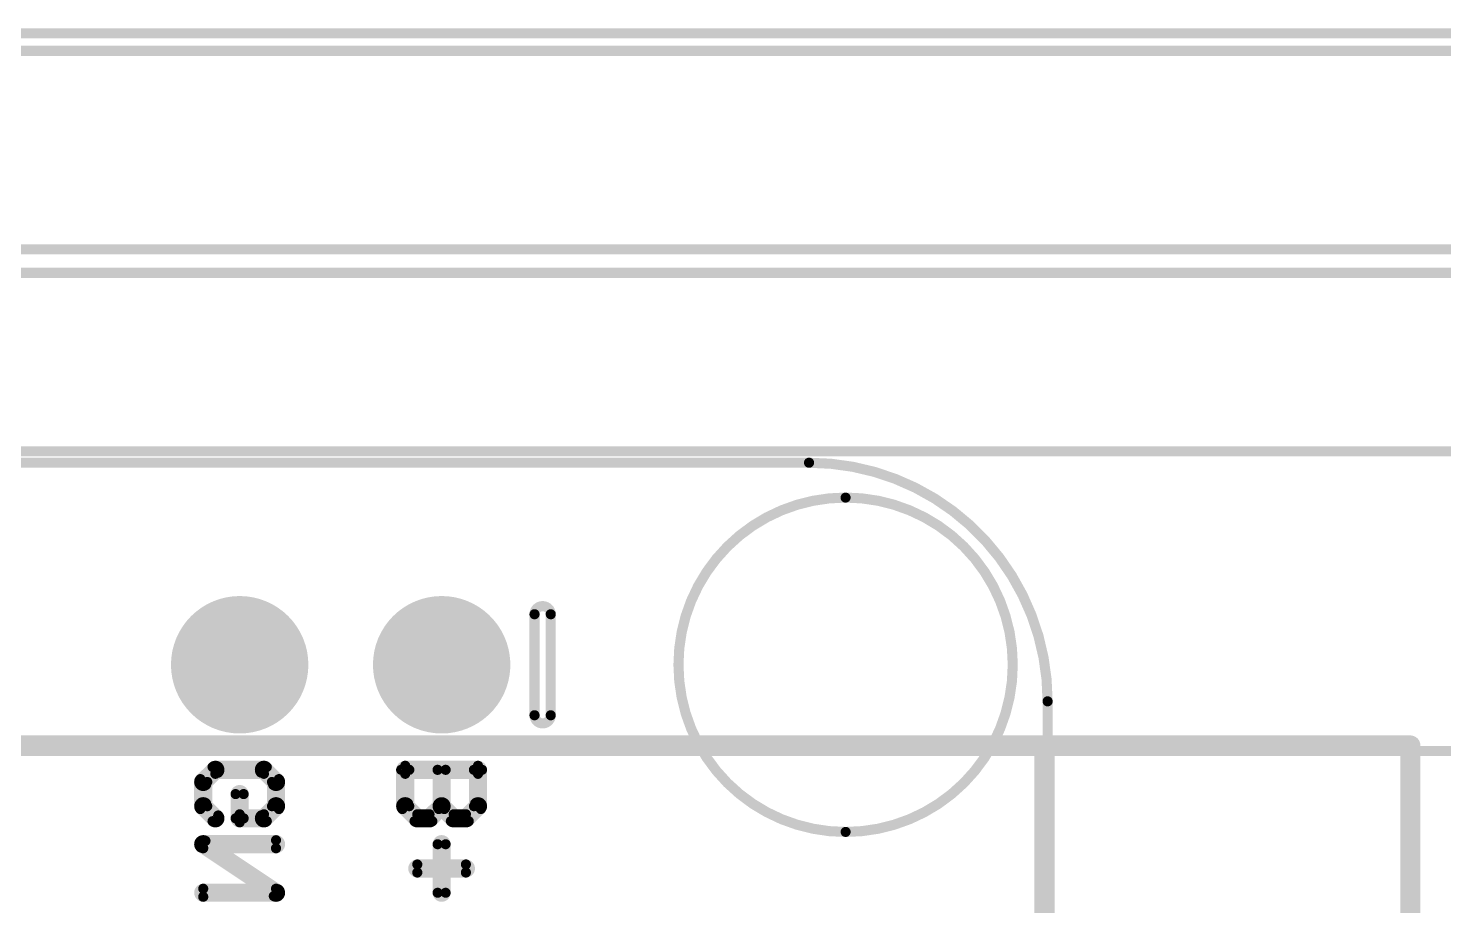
# Model space of a CAD drawing. Header units: millimetres. Extents: x 14 to 185, y 20 to 238.
# Drawn here: x 46.11 to 63.91, y 113.56 to 124.59 of the extents above; entities that cross this region are included whole.
import ezdxf

# ---------------------------------------------------------------- set-up
doc = ezdxf.new("R2010")
doc.units = ezdxf.units.MM
for name, color, linetype in [('BottomLayer', 5, 'Continuous'), ('BottomOverlay', 54, 'Continuous'), ('BottomSolder', 6, 'Continuous'), ('Mechanical1', 6, 'Continuous'), ('Mechanical9', 56, 'Continuous'), ('MultiLayer', 9, 'Continuous'), ('PadHoleLayer', 156, 'Continuous'), ('TopLayer', 1, 'Continuous'), ('TopOverlay', 2, 'Continuous'), ('TopSolder', 216, 'Continuous')]:
    doc.layers.add(name, color=color, linetype=linetype)

# ---------------------------------------------------------------- blocks, each defined once
blk = doc.blocks.new('ACROBOTIC_DIS_00003_3')
at = {"layer": 'TopOverlay', "const_width": 0.254}
for points in [[(17.594, 1.64), (-9.906, 1.64)], [(-9.906, -26.06), (-9.906, 1.64)], [(17.594, -2.96), (-9.906, -2.96)]]:
    blk.add_lwpolyline(points, dxfattribs=at)
at = {"layer": 'TopOverlay', "const_width": 0.127}
for points in [[(-9.97, 1.64, 1), (-9.842, 1.64, 1)], [(-9.97, 1.64, 1), (-9.842, 1.64, 1)], [(-9.97, -2.96, 1), (-9.842, -2.96, 1)]]:
    blk.add_lwpolyline(points, format="xyb", close=True, dxfattribs=at)
blk = doc.blocks.new('ADAFRUIT_390_B_12')
at = {"layer": 'BottomLayer', "const_width": 0.762}
for points in [[(2.159, -7.62, 1), (2.921, -7.62, 1)], [(2.159, -10.16, 1), (2.921, -10.16, 1)]]:
    blk.add_lwpolyline(points, format="xyb", close=True, dxfattribs=at)
at = {"layer": 'BottomOverlay', "const_width": 0.127}
for points in [[(0, -3, -0.414214), (3, 0)], [(1.905, -6.452, -1), (1.905, -6.248)], [(3.175, -6.248, -1), (3.175, -6.452)], [(3.861, -7.214, -1), (3.861, -7.112)], [(3.81, -7.163, -1), (3.912, -7.163)], [(4.283, -7.199, -1), (4.354, -7.127)], [(4.318, -7.112, -1), (4.318, -7.214)], [(4.42, -7.315, -1), (4.522, -7.315)], [(4.507, -7.279, -1), (4.435, -7.351)], [(5.051, -7.315, -1), (5.152, -7.315)], [(4.522, -7.468, -1), (4.42, -7.468)], [(4.435, -7.432, -1), (4.507, -7.504)], [(3.861, -7.671, -1), (3.861, -7.57)], [(4.283, -7.656, -1), (4.354, -7.585)], [(4.354, -7.656, -1), (4.283, -7.585)], [(4.318, -7.57, -1), (4.318, -7.671)], [(4.796, -7.671, -1), (4.796, -7.57)], [(5.406, -7.57, -1), (5.406, -7.671)], [(4.42, -7.773, -1), (4.522, -7.773)], [(4.507, -7.737, -1), (4.435, -7.809)], [(4.435, -7.89, -1), (4.507, -7.961)], [(3.861, -8.129, -1), (3.861, -8.027)], [(4.354, -8.114, -1), (4.283, -8.042)], [(4.318, -8.027, -1), (4.318, -8.129)], [(4.522, -7.926, -1), (4.42, -7.926)], [(5.152, -7.926, -1), (5.051, -7.926)], [(3.912, -8.078, -1), (3.81, -8.078)], [(4.013, -9.754, -1), (4.013, -9.652)], [(3.977, -9.667, -1), (4.049, -9.739)], [(4.283, -9.739, -1), (4.354, -9.667)], [(4.318, -9.652, -1), (4.318, -9.754)], [(4.745, -9.703, -1), (4.847, -9.703)], [(5.356, -9.703, -1), (5.457, -9.703)], [(5.364, -9.675, -1), (5.449, -9.731)], [(3.81, -9.855, -1), (3.912, -9.855)], [(3.897, -9.891, -1), (3.825, -9.819)], [(4.42, -9.855, -1), (4.522, -9.855)], [(4.507, -9.819, -1), (4.435, -9.891)], [(4.166, -10.211, -1), (4.166, -10.11)], [(4.522, -10.16, -1), (4.42, -10.16)], [(4.471, -10.11, -1), (4.471, -10.211)], [(3.825, -10.501, -1), (3.897, -10.43)], [(3.912, -10.466, -1), (3.81, -10.466)], [(4.435, -10.43, -1), (4.507, -10.501)], [(4.013, -10.669, -1), (4.013, -10.567)], [(4.049, -10.582, -1), (3.977, -10.654)], [(4.354, -10.654, -1), (4.283, -10.582)], [(4.318, -10.567, -1), (4.318, -10.669)], [(4.839, -10.646, -1), (4.754, -10.59)], [(4.847, -10.618, -1), (4.745, -10.618)], [(5.457, -10.618, -1), (5.356, -10.618)]]:
    blk.add_lwpolyline(points, format="xyb", dxfattribs=at)
for points in [[(37.682, 0), (3, 0)], [(0, -30.047), (0, -3)], [(3.175, -6.248), (1.905, -6.248)], [(3.175, -6.452), (1.905, -6.452)], [(3.81, -8.078), (3.81, -7.163)], [(4.318, -7.112), (3.861, -7.112)], [(3.912, -8.078), (3.912, -7.163)], [(4.507, -7.279), (4.354, -7.127)], [(4.318, -7.214), (3.861, -7.214)], [(4.435, -7.351), (4.283, -7.199)], [(4.42, -7.468), (4.42, -7.315)], [(4.522, -7.468), (4.522, -7.315)], [(5.051, -7.926), (5.051, -7.315)], [(5.152, -7.926), (5.152, -7.315)], [(4.283, -7.585), (4.435, -7.432)], [(4.354, -7.656), (4.507, -7.504)], [(4.318, -7.57), (3.861, -7.57)], [(4.318, -7.671), (3.861, -7.671)], [(4.435, -7.809), (4.283, -7.656)], [(4.507, -7.737), (4.354, -7.585)], [(5.406, -7.57), (4.796, -7.57)], [(5.406, -7.671), (4.796, -7.671)], [(4.283, -8.042), (4.435, -7.89)], [(4.42, -7.926), (4.42, -7.773)], [(4.522, -7.926), (4.522, -7.773)], [(4.318, -8.027), (3.861, -8.027)], [(4.354, -8.114), (4.507, -7.961)], [(4.318, -8.129), (3.861, -8.129)], [(3.825, -9.819), (3.977, -9.667)], [(4.318, -9.652), (4.013, -9.652)], [(4.507, -9.819), (4.354, -9.667)], [(4.754, -10.59), (5.364, -9.675)], [(3.897, -9.891), (4.049, -9.739)], [(4.318, -9.754), (4.013, -9.754)], [(4.435, -9.891), (4.283, -9.739)], [(4.745, -10.618), (4.745, -9.703)], [(4.839, -10.646), (5.449, -9.731)], [(4.847, -10.618), (4.847, -9.703)], [(5.356, -10.618), (5.356, -9.703)], [(5.457, -10.618), (5.457, -9.703)], [(3.81, -10.466), (3.81, -9.855)], [(3.912, -10.466), (3.912, -9.855)], [(4.42, -10.16), (4.42, -9.855)], [(4.522, -10.16), (4.522, -9.855)], [(4.471, -10.11), (4.166, -10.11)], [(4.471, -10.211), (4.166, -10.211)], [(3.977, -10.654), (3.825, -10.501)], [(4.049, -10.582), (3.897, -10.43)], [(4.283, -10.582), (4.435, -10.43)], [(4.354, -10.654), (4.507, -10.501)], [(4.318, -10.567), (4.013, -10.567)], [(4.318, -10.669), (4.013, -10.669)]]:
    blk.add_lwpolyline(points, dxfattribs=at)
at = {"layer": 'BottomOverlay'}
for points, const_width in [([(2.968, 0, 1), (3.032, 0, 1)], 0.0635), ([(2.968, 0, 1), (3.032, 0, 1)], 0.0635), ([(4.642, -2.54, 1), (0.438, -2.54, 1)], 0.127), ([(0.407, -2.54, 1), (0.47, -2.54, 1)], 0.0635), ([(4.61, -2.54, 1), (4.673, -2.54, 1)], 0.0635), ([(-0.032, -3, 1), (0.032, -3, 1)], 0.0635), ([(-0.032, -3, 1), (0.032, -3, 1)], 0.0635), ([(1.873, -6.248, 1), (1.937, -6.248, 1)], 0.0635), ([(1.873, -6.248, 1), (1.937, -6.248, 1)], 0.0635), ([(3.143, -6.248, 1), (3.207, -6.248, 1)], 0.0635), ([(3.143, -6.248, 1), (3.207, -6.248, 1)], 0.0635), ([(1.873, -6.452, 1), (1.937, -6.452, 1)], 0.0635), ([(1.873, -6.452, 1), (1.937, -6.452, 1)], 0.0635), ([(3.143, -6.452, 1), (3.207, -6.452, 1)], 0.0635), ([(3.143, -6.452, 1), (3.207, -6.452, 1)], 0.0635), ([(3.778, -7.163, 1), (3.842, -7.163, 1)], 0.0635), ([(3.778, -7.163, 1), (3.842, -7.163, 1)], 0.0635), ([(3.829, -7.112, 1), (3.893, -7.112, 1)], 0.0635), ([(3.829, -7.112, 1), (3.893, -7.112, 1)], 0.0635), ([(3.88, -7.163, 1), (3.943, -7.163, 1)], 0.0635), ([(3.88, -7.163, 1), (3.943, -7.163, 1)], 0.0635), ([(4.287, -7.112, 1), (4.35, -7.112, 1)], 0.0635), ([(4.287, -7.112, 1), (4.35, -7.112, 1)], 0.0635), ([(4.323, -7.127, 1), (4.386, -7.127, 1)], 0.0635), ([(4.323, -7.127, 1), (4.386, -7.127, 1)], 0.0635), ([(3.829, -7.214, 1), (3.893, -7.214, 1)], 0.0635), ([(3.829, -7.214, 1), (3.893, -7.214, 1)], 0.0635), ([(4.251, -7.199, 1), (4.314, -7.199, 1)], 0.0635), ([(4.251, -7.199, 1), (4.314, -7.199, 1)], 0.0635), ([(4.287, -7.214, 1), (4.35, -7.214, 1)], 0.0635), ([(4.287, -7.214, 1), (4.35, -7.214, 1)], 0.0635), ([(4.388, -7.315, 1), (4.452, -7.315, 1)], 0.0635), ([(4.388, -7.315, 1), (4.452, -7.315, 1)], 0.0635), ([(4.403, -7.351, 1), (4.467, -7.351, 1)], 0.0635), ([(4.403, -7.351, 1), (4.467, -7.351, 1)], 0.0635), ([(4.475, -7.279, 1), (4.539, -7.279, 1)], 0.0635), ([(4.475, -7.279, 1), (4.539, -7.279, 1)], 0.0635), ([(4.49, -7.315, 1), (4.553, -7.315, 1)], 0.0635), ([(4.49, -7.315, 1), (4.553, -7.315, 1)], 0.0635), ([(5.019, -7.315, 1), (5.082, -7.315, 1)], 0.0635), ([(5.019, -7.315, 1), (5.082, -7.315, 1)], 0.0635), ([(5.12, -7.315, 1), (5.184, -7.315, 1)], 0.0635), ([(5.12, -7.315, 1), (5.184, -7.315, 1)], 0.0635), ([(4.388, -7.468, 1), (4.452, -7.468, 1)], 0.0635), ([(4.388, -7.468, 1), (4.452, -7.468, 1)], 0.0635), ([(4.403, -7.432, 1), (4.467, -7.432, 1)], 0.0635), ([(4.403, -7.432, 1), (4.467, -7.432, 1)], 0.0635), ([(4.475, -7.504, 1), (4.539, -7.504, 1)], 0.0635), ([(4.475, -7.504, 1), (4.539, -7.504, 1)], 0.0635), ([(4.49, -7.468, 1), (4.553, -7.468, 1)], 0.0635), ([(4.49, -7.468, 1), (4.553, -7.468, 1)], 0.0635), ([(3.829, -7.57, 1), (3.893, -7.57, 1)], 0.0635), ([(3.829, -7.57, 1), (3.893, -7.57, 1)], 0.0635), ([(3.829, -7.671, 1), (3.893, -7.671, 1)], 0.0635), ([(3.829, -7.671, 1), (3.893, -7.671, 1)], 0.0635), ([(4.251, -7.585, 1), (4.314, -7.585, 1)], 0.0635), ([(4.251, -7.585, 1), (4.314, -7.585, 1)], 0.0635), ([(4.251, -7.656, 1), (4.314, -7.656, 1)], 0.0635), ([(4.251, -7.656, 1), (4.314, -7.656, 1)], 0.0635), ([(4.287, -7.57, 1), (4.35, -7.57, 1)], 0.0635), ([(4.287, -7.57, 1), (4.35, -7.57, 1)], 0.0635), ([(4.287, -7.671, 1), (4.35, -7.671, 1)], 0.0635), ([(4.287, -7.671, 1), (4.35, -7.671, 1)], 0.0635), ([(4.323, -7.585, 1), (4.386, -7.585, 1)], 0.0635), ([(4.323, -7.585, 1), (4.386, -7.585, 1)], 0.0635), ([(4.323, -7.656, 1), (4.386, -7.656, 1)], 0.0635), ([(4.323, -7.656, 1), (4.386, -7.656, 1)], 0.0635), ([(4.765, -7.57, 1), (4.828, -7.57, 1)], 0.0635), ([(4.765, -7.57, 1), (4.828, -7.57, 1)], 0.0635), ([(4.765, -7.671, 1), (4.828, -7.671, 1)], 0.0635), ([(4.765, -7.671, 1), (4.828, -7.671, 1)], 0.0635), ([(5.375, -7.57, 1), (5.438, -7.57, 1)], 0.0635), ([(5.375, -7.57, 1), (5.438, -7.57, 1)], 0.0635), ([(5.375, -7.671, 1), (5.438, -7.671, 1)], 0.0635), ([(5.375, -7.671, 1), (5.438, -7.671, 1)], 0.0635), ([(4.388, -7.773, 1), (4.452, -7.773, 1)], 0.0635), ([(4.388, -7.773, 1), (4.452, -7.773, 1)], 0.0635), ([(4.403, -7.809, 1), (4.467, -7.809, 1)], 0.0635), ([(4.403, -7.809, 1), (4.467, -7.809, 1)], 0.0635), ([(4.403, -7.89, 1), (4.467, -7.89, 1)], 0.0635), ([(4.403, -7.89, 1), (4.467, -7.89, 1)], 0.0635), ([(4.475, -7.737, 1), (4.539, -7.737, 1)], 0.0635), ([(4.475, -7.737, 1), (4.539, -7.737, 1)], 0.0635), ([(4.49, -7.773, 1), (4.553, -7.773, 1)], 0.0635), ([(4.49, -7.773, 1), (4.553, -7.773, 1)], 0.0635), ([(3.829, -8.027, 1), (3.893, -8.027, 1)], 0.0635), ([(3.829, -8.027, 1), (3.893, -8.027, 1)], 0.0635), ([(4.251, -8.042, 1), (4.314, -8.042, 1)], 0.0635), ([(4.251, -8.042, 1), (4.314, -8.042, 1)], 0.0635), ([(4.287, -8.027, 1), (4.35, -8.027, 1)], 0.0635), ([(4.287, -8.027, 1), (4.35, -8.027, 1)], 0.0635), ([(4.388, -7.926, 1), (4.452, -7.926, 1)], 0.0635), ([(4.388, -7.926, 1), (4.452, -7.926, 1)], 0.0635), ([(4.475, -7.961, 1), (4.539, -7.961, 1)], 0.0635), ([(4.475, -7.961, 1), (4.539, -7.961, 1)], 0.0635), ([(4.49, -7.926, 1), (4.553, -7.926, 1)], 0.0635), ([(4.49, -7.926, 1), (4.553, -7.926, 1)], 0.0635), ([(5.019, -7.926, 1), (5.082, -7.926, 1)], 0.0635), ([(5.019, -7.926, 1), (5.082, -7.926, 1)], 0.0635), ([(5.12, -7.926, 1), (5.184, -7.926, 1)], 0.0635), ([(5.12, -7.926, 1), (5.184, -7.926, 1)], 0.0635), ([(3.778, -8.078, 1), (3.842, -8.078, 1)], 0.0635), ([(3.778, -8.078, 1), (3.842, -8.078, 1)], 0.0635), ([(3.829, -8.129, 1), (3.893, -8.129, 1)], 0.0635), ([(3.829, -8.129, 1), (3.893, -8.129, 1)], 0.0635), ([(3.88, -8.078, 1), (3.943, -8.078, 1)], 0.0635), ([(3.88, -8.078, 1), (3.943, -8.078, 1)], 0.0635), ([(4.287, -8.129, 1), (4.35, -8.129, 1)], 0.0635), ([(4.287, -8.129, 1), (4.35, -8.129, 1)], 0.0635), ([(4.323, -8.114, 1), (4.386, -8.114, 1)], 0.0635), ([(4.323, -8.114, 1), (4.386, -8.114, 1)], 0.0635), ([(3.946, -9.667, 1), (4.009, -9.667, 1)], 0.0635), ([(3.946, -9.667, 1), (4.009, -9.667, 1)], 0.0635), ([(3.982, -9.652, 1), (4.045, -9.652, 1)], 0.0635), ([(3.982, -9.652, 1), (4.045, -9.652, 1)], 0.0635), ([(4.287, -9.652, 1), (4.35, -9.652, 1)], 0.0635), ([(4.287, -9.652, 1), (4.35, -9.652, 1)], 0.0635), ([(4.323, -9.667, 1), (4.386, -9.667, 1)], 0.0635), ([(4.323, -9.667, 1), (4.386, -9.667, 1)], 0.0635), ([(5.332, -9.675, 1), (5.396, -9.675, 1)], 0.0635), ([(5.332, -9.675, 1), (5.396, -9.675, 1)], 0.0635), ([(3.793, -9.819, 1), (3.857, -9.819, 1)], 0.0635), ([(3.793, -9.819, 1), (3.857, -9.819, 1)], 0.0635), ([(3.982, -9.754, 1), (4.045, -9.754, 1)], 0.0635), ([(3.982, -9.754, 1), (4.045, -9.754, 1)], 0.0635), ([(4.017, -9.739, 1), (4.081, -9.739, 1)], 0.0635), ([(4.017, -9.739, 1), (4.081, -9.739, 1)], 0.0635), ([(4.251, -9.739, 1), (4.314, -9.739, 1)], 0.0635), ([(4.251, -9.739, 1), (4.314, -9.739, 1)], 0.0635), ([(4.287, -9.754, 1), (4.35, -9.754, 1)], 0.0635), ([(4.287, -9.754, 1), (4.35, -9.754, 1)], 0.0635), ([(4.475, -9.819, 1), (4.539, -9.819, 1)], 0.0635), ([(4.475, -9.819, 1), (4.539, -9.819, 1)], 0.0635), ([(4.714, -9.703, 1), (4.777, -9.703, 1)], 0.0635), ([(4.714, -9.703, 1), (4.777, -9.703, 1)], 0.0635), ([(4.815, -9.703, 1), (4.879, -9.703, 1)], 0.0635), ([(4.815, -9.703, 1), (4.879, -9.703, 1)], 0.0635), ([(5.324, -9.703, 1), (5.387, -9.703, 1)], 0.0635), ([(5.324, -9.703, 1), (5.387, -9.703, 1)], 0.0635), ([(5.417, -9.731, 1), (5.48, -9.731, 1)], 0.0635), ([(5.417, -9.731, 1), (5.48, -9.731, 1)], 0.0635), ([(5.425, -9.703, 1), (5.489, -9.703, 1)], 0.0635), ([(5.425, -9.703, 1), (5.489, -9.703, 1)], 0.0635), ([(3.778, -9.855, 1), (3.842, -9.855, 1)], 0.0635), ([(3.778, -9.855, 1), (3.842, -9.855, 1)], 0.0635), ([(3.865, -9.891, 1), (3.928, -9.891, 1)], 0.0635), ([(3.865, -9.891, 1), (3.928, -9.891, 1)], 0.0635), ([(3.88, -9.855, 1), (3.943, -9.855, 1)], 0.0635), ([(3.88, -9.855, 1), (3.943, -9.855, 1)], 0.0635), ([(4.388, -9.855, 1), (4.452, -9.855, 1)], 0.0635), ([(4.388, -9.855, 1), (4.452, -9.855, 1)], 0.0635), ([(4.403, -9.891, 1), (4.467, -9.891, 1)], 0.0635), ([(4.403, -9.891, 1), (4.467, -9.891, 1)], 0.0635), ([(4.49, -9.855, 1), (4.553, -9.855, 1)], 0.0635), ([(4.49, -9.855, 1), (4.553, -9.855, 1)], 0.0635), ([(4.134, -10.11, 1), (4.198, -10.11, 1)], 0.0635), ([(4.134, -10.11, 1), (4.198, -10.11, 1)], 0.0635), ([(4.388, -10.16, 1), (4.452, -10.16, 1)], 0.0635), ([(4.388, -10.16, 1), (4.452, -10.16, 1)], 0.0635), ([(4.439, -10.11, 1), (4.503, -10.11, 1)], 0.0635), ([(4.439, -10.11, 1), (4.503, -10.11, 1)], 0.0635), ([(4.49, -10.16, 1), (4.553, -10.16, 1)], 0.0635), ([(4.49, -10.16, 1), (4.553, -10.16, 1)], 0.0635), ([(4.134, -10.211, 1), (4.198, -10.211, 1)], 0.0635), ([(4.134, -10.211, 1), (4.198, -10.211, 1)], 0.0635), ([(4.439, -10.211, 1), (4.503, -10.211, 1)], 0.0635), ([(4.439, -10.211, 1), (4.503, -10.211, 1)], 0.0635), ([(3.778, -10.466, 1), (3.842, -10.466, 1)], 0.0635), ([(3.778, -10.466, 1), (3.842, -10.466, 1)], 0.0635), ([(3.793, -10.501, 1), (3.857, -10.501, 1)], 0.0635), ([(3.793, -10.501, 1), (3.857, -10.501, 1)], 0.0635), ([(3.865, -10.43, 1), (3.928, -10.43, 1)], 0.0635), ([(3.865, -10.43, 1), (3.928, -10.43, 1)], 0.0635), ([(3.88, -10.466, 1), (3.943, -10.466, 1)], 0.0635), ([(3.88, -10.466, 1), (3.943, -10.466, 1)], 0.0635), ([(4.403, -10.43, 1), (4.467, -10.43, 1)], 0.0635), ([(4.403, -10.43, 1), (4.467, -10.43, 1)], 0.0635), ([(4.475, -10.501, 1), (4.539, -10.501, 1)], 0.0635), ([(4.475, -10.501, 1), (4.539, -10.501, 1)], 0.0635), ([(3.946, -10.654, 1), (4.009, -10.654, 1)], 0.0635), ([(3.946, -10.654, 1), (4.009, -10.654, 1)], 0.0635), ([(3.982, -10.567, 1), (4.045, -10.567, 1)], 0.0635), ([(3.982, -10.567, 1), (4.045, -10.567, 1)], 0.0635), ([(3.982, -10.669, 1), (4.045, -10.669, 1)], 0.0635), ([(3.982, -10.669, 1), (4.045, -10.669, 1)], 0.0635), ([(4.017, -10.582, 1), (4.081, -10.582, 1)], 0.0635), ([(4.017, -10.582, 1), (4.081, -10.582, 1)], 0.0635), ([(4.251, -10.582, 1), (4.314, -10.582, 1)], 0.0635), ([(4.251, -10.582, 1), (4.314, -10.582, 1)], 0.0635), ([(4.287, -10.567, 1), (4.35, -10.567, 1)], 0.0635), ([(4.287, -10.567, 1), (4.35, -10.567, 1)], 0.0635), ([(4.287, -10.669, 1), (4.35, -10.669, 1)], 0.0635), ([(4.287, -10.669, 1), (4.35, -10.669, 1)], 0.0635), ([(4.323, -10.654, 1), (4.386, -10.654, 1)], 0.0635), ([(4.323, -10.654, 1), (4.386, -10.654, 1)], 0.0635), ([(4.714, -10.618, 1), (4.777, -10.618, 1)], 0.0635), ([(4.714, -10.618, 1), (4.777, -10.618, 1)], 0.0635), ([(4.722, -10.59, 1), (4.786, -10.59, 1)], 0.0635), ([(4.722, -10.59, 1), (4.786, -10.59, 1)], 0.0635), ([(4.807, -10.646, 1), (4.87, -10.646, 1)], 0.0635), ([(4.807, -10.646, 1), (4.87, -10.646, 1)], 0.0635), ([(4.815, -10.618, 1), (4.879, -10.618, 1)], 0.0635), ([(4.815, -10.618, 1), (4.879, -10.618, 1)], 0.0635), ([(5.324, -10.618, 1), (5.387, -10.618, 1)], 0.0635), ([(5.324, -10.618, 1), (5.387, -10.618, 1)], 0.0635), ([(5.425, -10.618, 1), (5.489, -10.618, 1)], 0.0635), ([(5.425, -10.618, 1), (5.489, -10.618, 1)], 0.0635)]:
    blk.add_lwpolyline(points, format="xyb", close=True, dxfattribs=dict(at, const_width=const_width))
at = {"layer": 'BottomSolder', "const_width": 0.864}
for points in [[(2.108, -7.62, 1), (2.972, -7.62, 1)], [(2.108, -10.16, 1), (2.972, -10.16, 1)]]:
    blk.add_lwpolyline(points, format="xyb", close=True, dxfattribs=at)
at = {"layer": 'MultiLayer', "const_width": 0.762}
for points in [[(2.159, -7.62, 1), (2.921, -7.62, 1)], [(2.159, -10.16, 1), (2.921, -10.16, 1)]]:
    blk.add_lwpolyline(points, format="xyb", close=True, dxfattribs=at)
at = {"layer": 'PadHoleLayer', "const_width": 0.483}
for points in [[(2.299, -7.62, 1), (2.781, -7.62, 1)], [(2.299, -10.16, 1), (2.781, -10.16, 1)]]:
    blk.add_lwpolyline(points, format="xyb", close=True, dxfattribs=at)
at = {"layer": 'TopLayer', "const_width": 0.762}
for points in [[(2.159, -7.62, 1), (2.921, -7.62, 1)], [(2.159, -10.16, 1), (2.921, -10.16, 1)]]:
    blk.add_lwpolyline(points, format="xyb", close=True, dxfattribs=at)
at = {"layer": 'TopSolder', "const_width": 0.864}
for points in [[(2.108, -7.62, 1), (2.972, -7.62, 1)], [(2.108, -10.16, 1), (2.972, -10.16, 1)]]:
    blk.add_lwpolyline(points, format="xyb", close=True, dxfattribs=at)

msp = doc.modelspace()

# ---------------------------------------------------------------- linework, layer by layer
at = {"layer": 'Mechanical1', "const_width": 0.127}
for points in [[(25.374, 124.524), (173.024, 124.524)], [(25.374, 124.305), (173.024, 124.305)], [(25.374, 121.513), (173.024, 121.513)], [(25.374, 119.269), (173.024, 119.269)], [(25.374, 115.502), (173.024, 115.502)]]:
    msp.add_lwpolyline(points, dxfattribs=at)
at = {"layer": 'Mechanical9', "const_width": 0.127}
msp.add_lwpolyline([(25.374, 121.809), (173.024, 121.809)], dxfattribs=at)

# ---------------------------------------------------------------- block references
at = {"rotation": 270}
for name, p in [('ADAFRUIT_390_B_12', (58.928, 119.126)), ('ACROBOTIC_DIS_00003_3', (61.849, 105.664))]:
    msp.add_blockref(name, p, dxfattribs=at)

doc.saveas('drawing.dxf')
